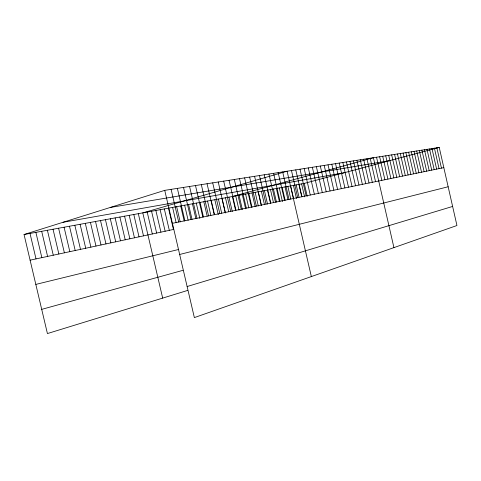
<?xml version="1.0" encoding="UTF-8"?>
<svg xmlns="http://www.w3.org/2000/svg" width="481" height="481" viewBox="0 0 481 481"><rect width="100%" height="100%" fill="white"/><g stroke="black" fill="none" stroke-linecap="round" stroke-linejoin="round"><path stroke-width="0.72" d="M187.638 290.428L47.421 333.561L24.05 234.524L164.736 190.35L439.237 147.439L456.95 225.517L194.36 317.598L164.736 190.35M187.127 286.526L452.621 206.439M41.709 309.367L182.96 270.328M24.05 234.524L304.275 183.393L439.237 147.439M179.666 254.473L448.16 186.76M35.822 284.409L178.132 249.597M30.099 260.167L173.449 229.461L168.488 208.171M172.408 223.316L443.825 167.653M63.047 222.276L344.155 172.769M110.221 207.467L389.784 160.612M95.509 221.482L101.016 244.979M90.44 222.408L95.984 246.056M85.305 223.346L90.891 247.144M80.105 224.296L85.726 248.25M74.838 225.258L80.501 249.374M69.492 226.232L75.198 250.505M64.081 227.218L69.829 251.659M58.598 228.216L64.382 252.826M53.036 229.233L58.862 254.004M47.397 230.261L53.271 255.207M41.685 231.307L47.595 256.421M35.889 232.359L41.847 257.654M30.008 233.435L36.015 258.898M176.659 206.68L180.207 221.921M171.11 189.358L178.71 222.024M172.601 207.419L176.166 222.751M164.334 208.928L169.318 230.345M160.125 209.692L165.145 231.241M155.868 210.474L160.919 232.149M151.557 211.255L156.644 233.063M147.198 212.055L152.315 233.988M162.68 298.106L142.785 212.861L287.097 171.224L311.345 276.575M138.318 213.672L143.5 235.876M133.796 214.496L139.015 236.838M129.215 215.332L134.47 237.812M124.579 216.179L129.87 238.798M119.889 217.033L125.21 239.797M115.133 217.905L120.49 240.807M110.323 218.783L115.717 241.829M105.447 219.673L110.877 242.863M100.511 220.575L105.976 243.915M258.285 191.787L261.417 205.369M254.581 176.305L261.231 205.098M255.158 192.358L258.315 206.006M249.639 177.08L256.343 206.102M252.008 192.929L255.177 206.656M248.821 193.512L252.008 207.305M244.619 177.862L251.377 207.119M245.599 194.102L248.803 207.96M239.514 178.661L246.332 208.153M242.346 194.691L245.611 208.82M239.057 195.292L242.34 209.494M234.325 179.473L241.203 209.205M235.738 195.899L239.039 210.173M229.052 180.297L235.991 210.275M235.534 210.143L232.383 196.513L373.406 157.732L393.927 247.619M228.944 197.138L232.287 211.562M223.695 181.133L230.694 211.363M225.475 197.769L228.661 211.55M218.242 181.986L225.306 212.47M221.963 198.412L225.336 212.993M218.41 199.062L221.687 213.197M212.704 182.852L219.823 213.594M214.827 199.717L218.284 214.64M211.195 200.379L214.514 214.67M207.064 183.736L214.255 214.736M207.527 201.046L210.864 215.416M201.329 184.632L208.586 215.897M203.824 201.719L207.173 216.173M200.072 202.405L203.445 216.937M195.496 185.546L202.82 217.081M196.278 203.096L199.843 218.44M189.562 186.472L196.951 218.284M192.442 203.8L195.905 218.699M188.564 204.503L192.045 219.486M183.52 187.416L190.975 219.51M184.644 205.219L188.143 220.292M177.369 188.378L184.896 220.755M180.676 205.946L184.199 221.098M335.54 163.648L341.276 188.684M331.812 164.231L337.59 189.436M328.03 164.827L333.85 190.205M324.2 165.422L330.062 190.981M320.31 166.029L326.214 191.769M316.366 166.648L322.312 192.574M312.361 167.274L318.362 193.38M308.303 167.911L314.346 194.204M304.19 168.554L310.275 195.039M304.275 183.393L307.239 196.296M300.012 169.204L306.144 195.887M301.605 183.88L304.581 196.843M295.767 169.871L301.954 196.747M298.905 184.373L301.731 196.675M296.182 184.872L299.026 197.228M291.468 170.539L297.697 197.619M293.434 185.371L296.458 198.521M290.662 185.876L293.578 198.557M287.86 186.387L290.789 199.128M282.666 171.915L288.991 199.405M285.029 186.905L287.975 199.711M282.173 187.428L285.137 200.294M278.162 172.619L284.542 200.318M279.287 187.951L282.431 201.599M273.593 173.334L280.02 201.244M276.377 188.486L279.371 201.473M273.436 189.021L276.443 202.074M268.951 174.062L275.433 202.188M270.466 189.562L273.491 202.681M264.237 174.795L270.773 203.144M267.466 190.109L270.55 203.493M264.436 190.662L267.538 204.112M259.445 175.547L266.041 204.112M261.375 191.222L264.496 204.738M416.69 150.968L421.524 172.222M414.039 151.383L418.903 172.763M411.357 151.798L416.251 173.304M408.646 152.224L413.564 173.857M405.898 152.651L410.852 174.411M403.12 153.084L408.104 174.976M400.306 153.523L405.321 175.547M397.462 153.968L402.507 176.124M394.582 154.419L399.663 176.707M391.666 154.876L396.777 177.297M388.72 155.339L393.861 177.898M385.732 155.802L390.909 178.505M382.708 156.277L387.914 179.118M379.647 156.758L384.89 179.738M376.545 157.239L381.824 180.369M370.184 158.237L375.535 181.656M366.925 158.742L372.306 182.317M363.618 159.259L369.041 182.99M360.269 159.782L365.728 183.67M356.878 160.317L362.373 184.355M353.439 160.852L358.976 185.053M349.958 161.4L355.531 185.756M346.428 161.947L352.038 186.478M342.845 162.506L348.503 187.199M339.219 163.077L344.913 187.939M436.844 147.817L441.456 168.14M434.421 148.196L439.057 168.627M431.974 148.575L436.64 169.126M429.497 148.966L434.187 169.625M426.996 149.357L431.716 170.136M424.458 149.753L429.208 170.647M421.897 150.15L426.677 171.17M419.312 150.553L424.116 171.693"/></g></svg>
